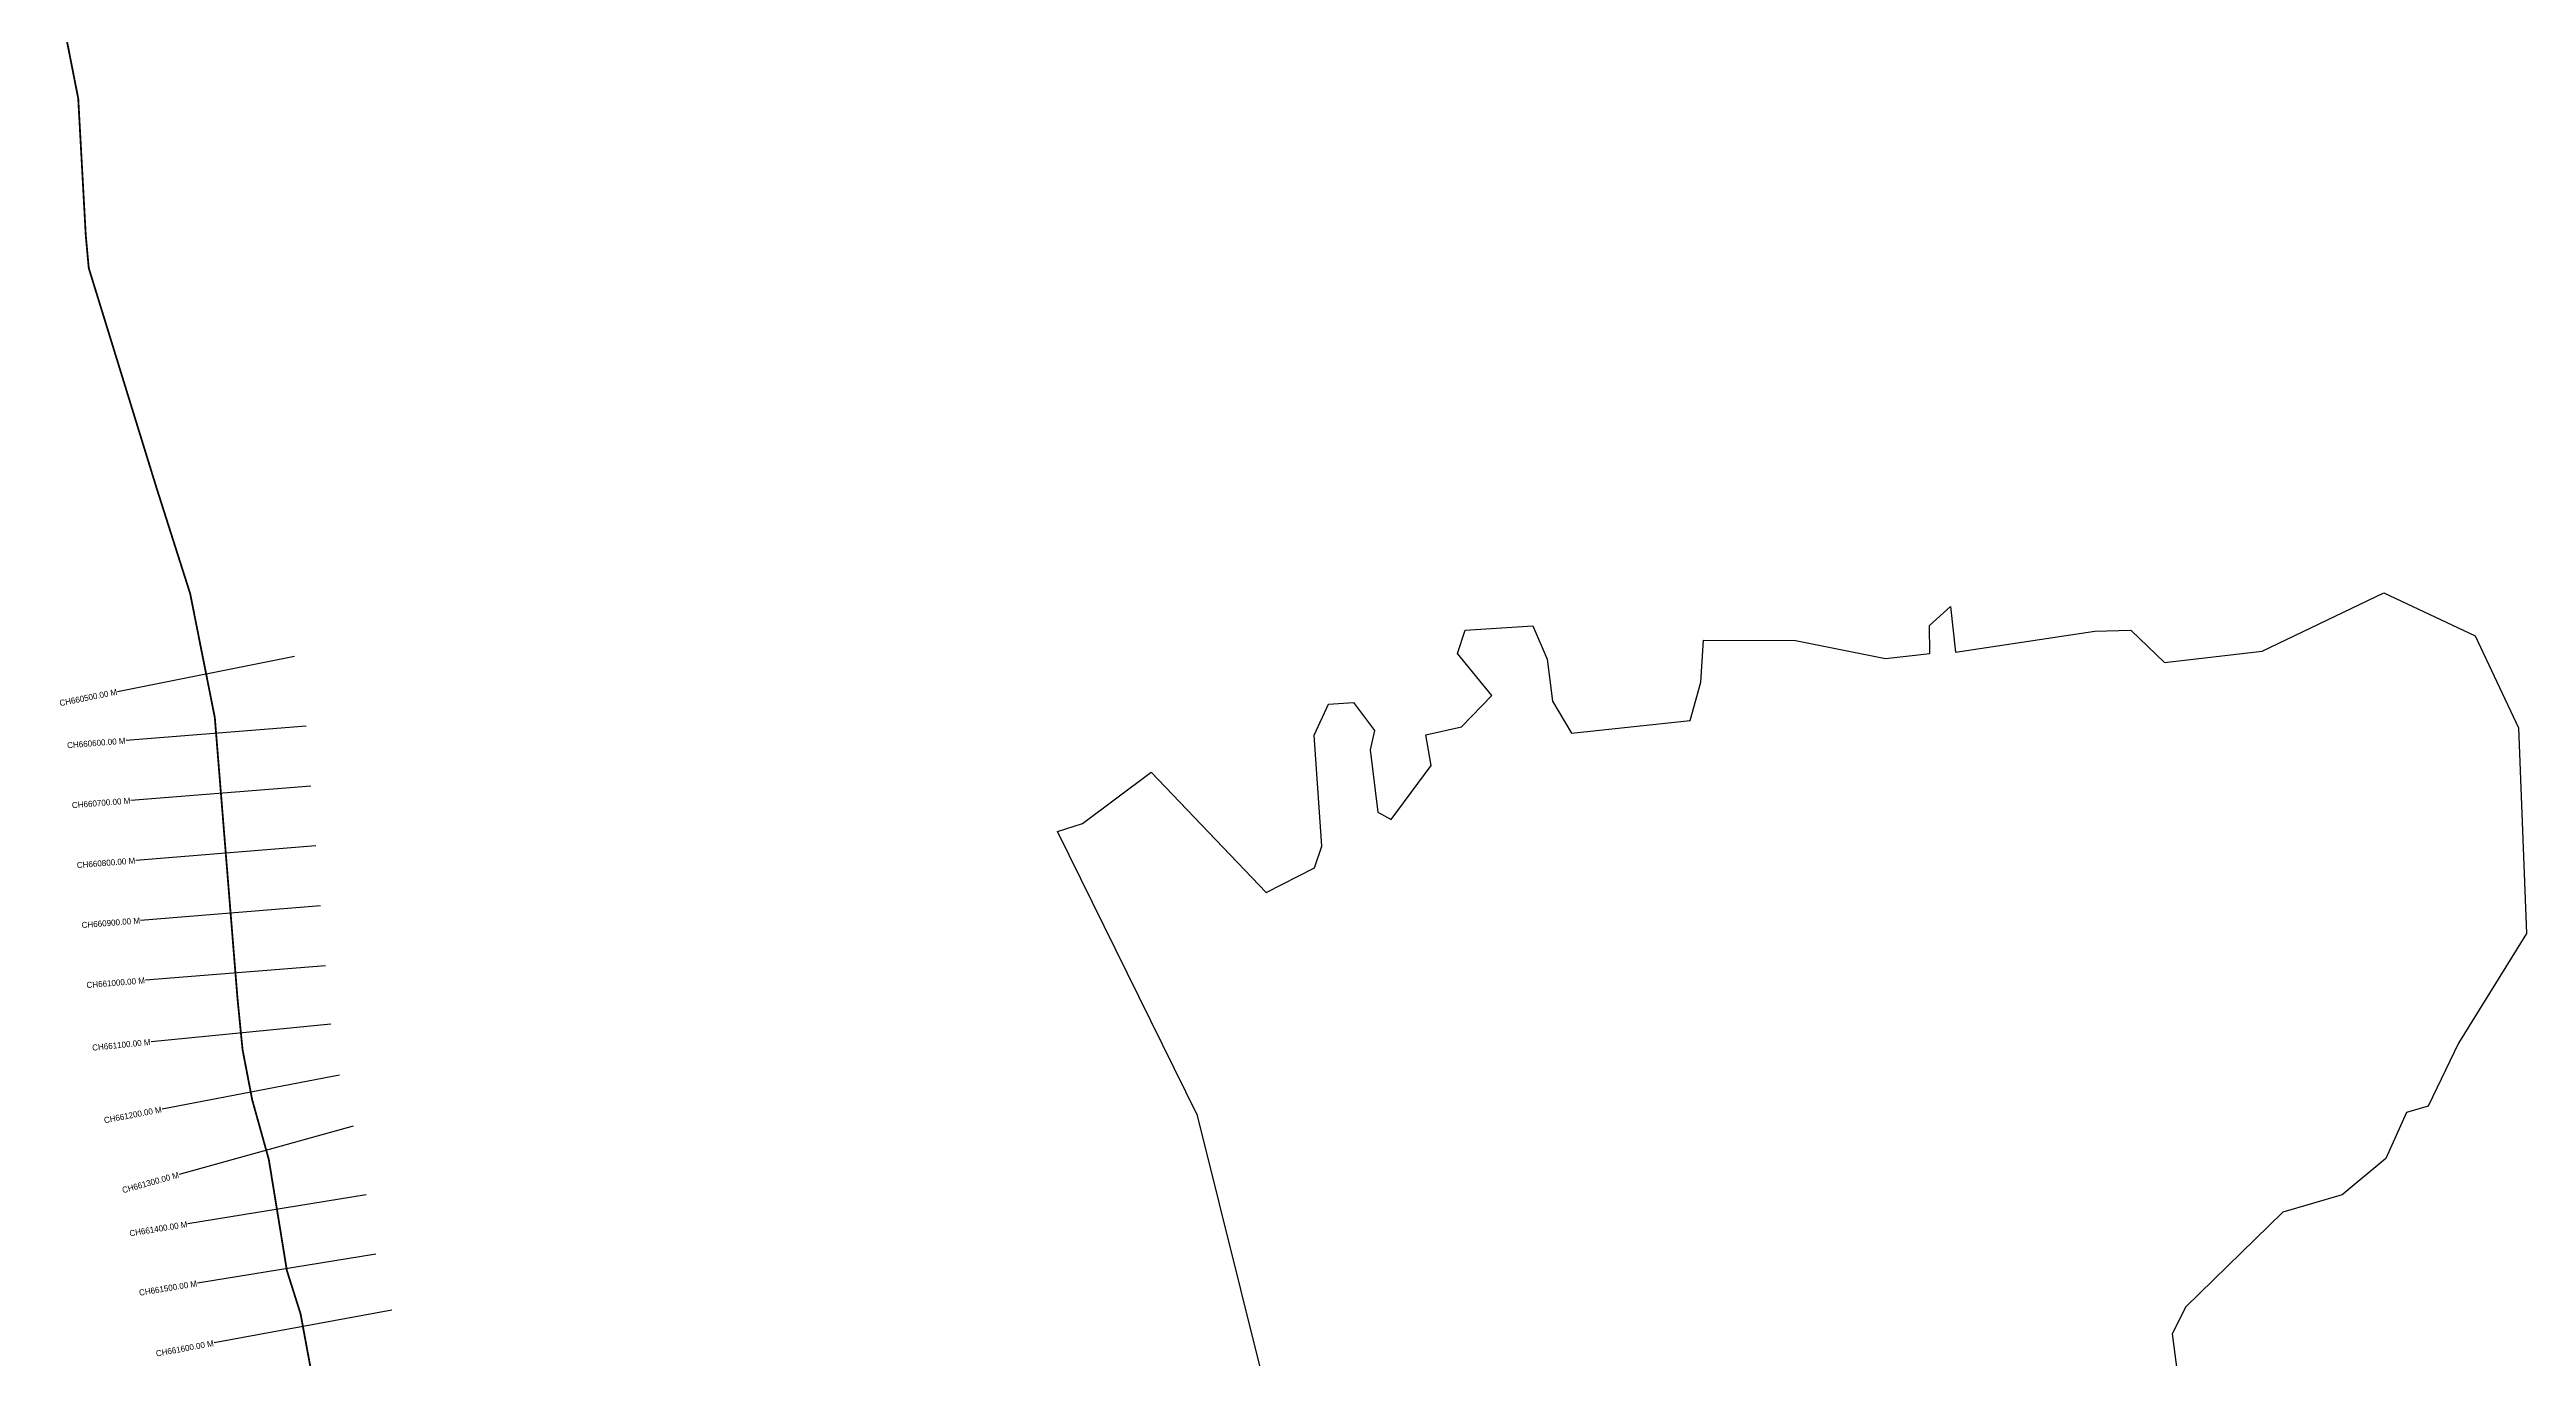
# Model space of a CAD drawing. Header units: metres. Extents: x 333202 to 338331, y 1782039 to 1790673.
# Drawn here: x 334214 to 338331, y 1784180 to 1786356 of the extents above; entities that cross this region are included whole.
import ezdxf
from ezdxf.enums import TextEntityAlignment as Align

# ---------------------------------------------------------------- set-up
doc = ezdxf.new("R2010")
doc.units = ezdxf.units.M
for name, color, linetype in [('CS', 134, 'Continuous'), ('CSMark', 6, 'Continuous'), ('NATURALLY PROTECTED', 3, 'Continuous')]:
    doc.layers.add(name, color=color, linetype=linetype)

msp = doc.modelspace()

# ---------------------------------------------------------------- linework, layer by layer
at = {"color": 6}
for points in [[(335889.1, 1785056.1), (335930.8, 1785069.2), (336044.8, 1785154.8), (336236, 1784954.2), (336316.4, 1784995.7), (336328.7, 1785031.7), (336316, 1785216.3), (336339.8, 1785267.8), (336381.2, 1785270.2), (336416.1, 1785224.1), (336409.1, 1785191.6), (336421.5, 1785088), (336443.9, 1785075.9), (336510.5, 1785165.8), (336501.2, 1785216.4), (336560.8, 1785229.9), (336610.9, 1785282), (336554.1, 1785351.8), (336566.9, 1785390.5), (336679, 1785397.8), (336703, 1785342.4), (336711.7, 1785272.4), (336743.3, 1785219.6), (336940.7, 1785240.3), (336958.6, 1785304), (336963.1, 1785373.8), (337115.9, 1785373.7), (337265.3, 1785343.4), (337339.1, 1785352), (337338.3, 1785398.4), (337373.2, 1785430), (337382, 1785354.3), (337613.1, 1785388.8), (337673.2, 1785390.4), (337729.1, 1785336.9), (337891.5, 1785356), (338093.6, 1785452.7), (338245.3, 1785381.2), (338317.5, 1785228.3), (338330.7, 1784886), (338217.7, 1784703.6), (338167.4, 1784598.9), (338131.3, 1784588.4), (338096.9, 1784512), (338024.5, 1784451.5), (337925.6, 1784422.8), (337764.4, 1784265.2), (337741.6, 1784220.5), (337759.4, 1784085.5)], [(336229.8, 1784149.4), (336122.1, 1784583.5), (335889.1, 1785056.1)]]:
    msp.add_lwpolyline(points, dxfattribs=at)
at = {"layer": 'CS'}
for p, q in [((334621.2, 1785346.9), (334327, 1785288.4)), ((334640.1, 1785231.2), (334341.1, 1785207.1)), ((334648.1, 1785131.5), (334349.1, 1785107.4)), ((334656.2, 1785031.9), (334357.2, 1785007.7)), ((334664.2, 1784932.2), (334365.2, 1784908)), ((334672.3, 1784832.5), (334373.3, 1784808.4)), ((334681.2, 1784735.7), (334382.6, 1784706)), ((334695.6, 1784650.5), (334400.9, 1784594)), ((334718.5, 1784565.9), (334429.5, 1784485.5)), ((334739.9, 1784451.5), (334443.7, 1784403.3)), ((334755.9, 1784352.8), (334459.8, 1784304.6)), ((334782.5, 1784259.8), (334487.5, 1784205.3))]:
    msp.add_line(p, q, dxfattribs=at)
at = {"layer": 'NATURALLY PROTECTED', "const_width": 3, "flags": 128}
msp.add_lwpolyline([(334215.3, 1786509.8), (334261.5, 1786274.8), (334267.7, 1786162.1), (334274, 1786047.5), (334279, 1785992.8), (334325.4, 1785842.2), (334391.1, 1785629), (334447.5, 1785451.6), (334488.5, 1785245.4), (334509, 1784991.3), (334526.2, 1784778.3), (334534.6, 1784693.2), (334550.7, 1784609.5), (334578.3, 1784510.2), (334596.2, 1784400.3), (334608.3, 1784325.7), (334631, 1784253.9), (334648, 1784161.9)], dxfattribs=at)

# ---------------------------------------------------------------- texts
at = {"layer": 'CSMark'}
for s, rotation, p in [('CH660500.00 M', 11.2369, (334326, 1785288.2)), ('CH660600.00 M', 4.6176, (334340.1, 1785207)), ('CH660700.00 M', 4.6176, (334348.1, 1785107.3)), ('CH660800.00 M', 4.6176, (334356.2, 1785007.6)), ('CH660900.00 M', 4.6176, (334364.2, 1784908)), ('CH661000.00 M', 4.6176, (334372.3, 1784808.3)), ('CH661100.00 M', 5.6853, (334381.6, 1784705.9)), ('CH661200.00 M', 10.8567, (334400, 1784593.8)), ('CH661300.00 M', 15.5402, (334428.5, 1784485.2)), ('CH661400.00 M', 9.2409, (334442.8, 1784403.1)), ('CH661500.00 M', 9.2409, (334458.8, 1784304.4)), ('CH661600.00 M', 10.4577, (334486.5, 1784205.2))]:
    msp.add_text(s, height=10, rotation=rotation, dxfattribs=at).set_placement(p, align=Align.MIDDLE_RIGHT)

doc.saveas('drawing.dxf')
